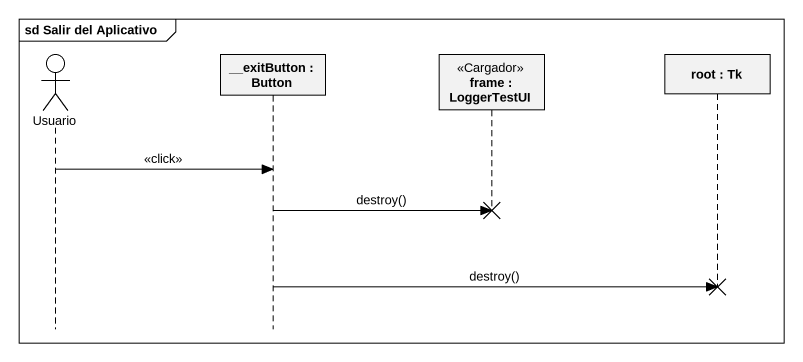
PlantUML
@startuml
mainframe sd Salir del Aplicativo
hide footbox
actor Usuario
participant "__exitButton : Button" as exitButton
participant "frame : LoggerTestUI" as frame_ <<Cargador>>
participant "root : Tk" as root

Usuario -> exitButton : <<click>>
exitButton -> frame_ !! : destroy()
exitButton -> root !! : destroy()
@enduml
